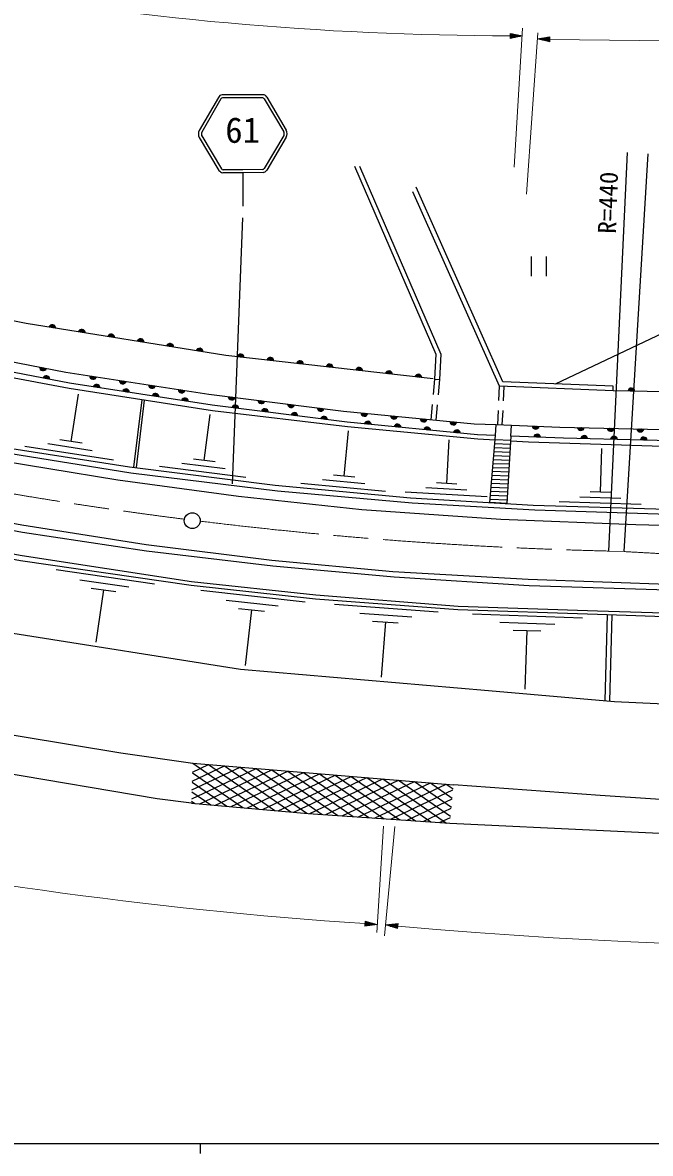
# Model space of a CAD drawing. Units: millimetres, scale not verified. Extents: x 40000 to 680000, y 20000 to 380000.
# Drawn here: x 150127 to 213304, y 204000 to 317775 of the extents above; entities that cross this region are included whole.
import ezdxf
from ezdxf.enums import TextEntityAlignment as Align

# ---------------------------------------------------------------- set-up
doc = ezdxf.new("R2010")
doc.units = ezdxf.units.MM
doc.header["$LTSCALE"] = 1000
doc.linetypes.add('CHAIN', pattern=[18.5, 12, -1.5, 3.5, -1.5])
for name, color, linetype, lineweight in [('M-BGD', 7, 'Continuous', 25), ('M-BMK', 2, 'CHAIN', 13), ('M-BMK-OTRS', 5, 'Continuous', 25), ('M-BMK-SRVR', 3, 'Continuous', 25), ('M-STR-HTXT', 7, 'Continuous', 13), ('M-STR-STRC', 7, 'Continuous', 25), ('M-STR-STRD', 7, 'Continuous', 25), ('M-TTL-BAND', 7, 'Continuous', 25)]:
    doc.layers.add(name, color=color, linetype=linetype, lineweight=lineweight)
doc.styles.add('ＭＳ ゴシック', font='')
doc.styles.get('ＭＳ ゴシック').set_extended_font_data('MS Gothic')

msp = doc.modelspace()

# ---------------------------------------------------------------- linework, layer by layer
at = {"layer": 'M-BGD'}
for p, q in [((203760, 281435), (252077, 304335)), ((201310, 294253), (201310, 292253)), ((202810, 294253), (202810, 292253)), ((191575, 281891), (191435, 280350)), ((192074, 281861), (191934, 280320)), ((198057, 279749), (198127, 281181)), ((198521, 279731), (198591, 281163)), ((209553, 280735), (209562, 281208)), ((154997, 275634), (155739, 280405)), ((161307, 273038), (162167, 279814)), ((161584, 273003), (162394, 279779)), ((191344, 279354), (191204, 277812)), ((191844, 279324), (191704, 277782)), ((197938, 277318), (198008, 278750)), ((168404, 273723), (168988, 278353)), ((198402, 277300), (198472, 278732)), ((182497, 272134), (182930, 276689)), ((197728, 276219), (197772, 277324)), ((197772, 277324), (199324, 277267)), ((199275, 276162), (199324, 277267)), ((157140, 274689), (152667, 275385)), ((156115, 275460), (153878, 275808)), ((192809, 271402), (193063, 275806)), ((197660, 275421), (199226, 275363)), ((197694, 275820), (199250, 275763)), ((159284, 273745), (150338, 275137)), ((197559, 274224), (199152, 274165)), ((197593, 274623), (199177, 274565)), ((197627, 275022), (199201, 274964)), ((208277, 270524), (208416, 274918)), ((172600, 272018), (163917, 273112)), ((170502, 272870), (166161, 273417)), ((169490, 273586), (167319, 273859)), ((197491, 273426), (199103, 273366)), ((197525, 273825), (199128, 273766)), ((183565, 272032), (181429, 272235)), ((197390, 272229), (199030, 272168)), ((197424, 272628), (199054, 272568)), ((197457, 273027), (199079, 272967)), ((186660, 270589), (178118, 271401)), ((184578, 271361), (180307, 271767)), ((194842, 270733), (190713, 270971)), ((193841, 271343), (191777, 271462)), ((197288, 271032), (198956, 270970)), ((197322, 271431), (198981, 271370)), ((197356, 271830), (199005, 271769)), ((196874, 270063), (188617, 270539)), ((197187, 269835), (198883, 269772)), ((197220, 270234), (198907, 270171)), ((197254, 270633), (198932, 270571)), ((210320, 269909), (206200, 270039)), ((209307, 270491), (207247, 270556)), ((212362, 269295), (204123, 269555)), ((153515, 262733), (163398, 261307)), ((155891, 261717), (160833, 261004)), ((157031, 260880), (159502, 260524)), ((158267, 260702), (157506, 255431)), ((168054, 260669), (178556, 259505)), ((170602, 259678), (175853, 259096)), ((171837, 258832), (174462, 258541)), ((173150, 258687), (172529, 253086)), ((181519, 259248), (191948, 258473)), ((184075, 258359), (189289, 257972)), ((195407, 258276), (206466, 257899)), ((185326, 257567), (187934, 257373)), ((186630, 257470), (186217, 251908)), ((198146, 257445), (203676, 257256)), ((208760, 249554), (208992, 258214)), ((209231, 249512), (209464, 258198)), ((199504, 256660), (202268, 256566)), ((200886, 256613), (200685, 250715)), ((167146, 239669), (173619, 242726)), ((167169, 240565), (172024, 242858)), ((167193, 241461), (170430, 242990)), ((167217, 242357), (168835, 243121)), ((167241, 243253), (193484, 241087)), ((167241, 243253), (173889, 238646)), ((167958, 239168), (175214, 242595)), ((168835, 243121), (175497, 238505)), ((169537, 239029), (176808, 242463)), ((170430, 242990), (177106, 238364)), ((172024, 242858), (178714, 238222)), ((173619, 242726), (180280, 238111)), ((175214, 242595), (181842, 238002)), ((176808, 242463), (183403, 237893)), ((167190, 241341), (170671, 238929)), ((167215, 242297), (172280, 238788)), ((171116, 238890), (178403, 242331)), ((172696, 238751), (179997, 242200)), ((174275, 238613), (181592, 242068)), ((175855, 238474), (183187, 241937)), ((177434, 238335), (184781, 241805)), ((178403, 242331), (184965, 237785)), ((179019, 238199), (186376, 241673)), ((179997, 242200), (186526, 237676)), ((180651, 238085), (187970, 241542)), ((181592, 242068), (188088, 237567)), ((182284, 237971), (189565, 241410)), ((183187, 241937), (189650, 237458)), ((183916, 237858), (191159, 241279)), ((184781, 241805), (191211, 237349)), ((186376, 241673), (192773, 237241)), ((187970, 241542), (193193, 237923)), ((189565, 241410), (193277, 238838)), ((191159, 241279), (193361, 239753)), ((167165, 240386), (169063, 239071)), ((185549, 237744), (192754, 241147)), ((187181, 237630), (193438, 240585)), ((192754, 241147), (193445, 240668)), ((167139, 239430), (167454, 239212)), ((188814, 237516), (193353, 239660)), ((190446, 237403), (193268, 238735)), ((192079, 237289), (193183, 237811))]:
    msp.add_line(p, q, dxfattribs=at)
for points in [[(445108, 342309), (437065, 335982), (431605, 332120), (421911, 325870), (410938, 319531), (393430, 311168), (379830, 305877), (363672, 300550), (344851, 296254), (308168, 288725), (304936, 287447), (290625, 284712), (277379, 282724), (265625, 281410), (253161, 280487), (240234, 280131), (209553, 280735)], [(199324, 277267), (204199, 277086), (220392, 276696), (236337, 276199), (249991, 276376), (263787, 277140), (276021, 278418), (291433, 280744), (304661, 283203), (317587, 285858), (357946, 294611), (368404, 297665), (384118, 302823), (392924, 306294), (404998, 311737), (408397, 313555)], [(409199, 312108), (405353, 310087), (393281, 304532), (384513, 301199), (368710, 296058), (358243, 293075), (317960, 284283), (304980, 281543), (291708, 279258), (276217, 276830), (264027, 275503), (250054, 274704), (236594, 274552), (220749, 274934), (201049, 275548), (199244, 275663)], [(408961, 312551), (405346, 310617), (393272, 305175), (384465, 301704), (368751, 296546), (358293, 293492), (317951, 284925), (304980, 282253), (291699, 279901), (276207, 277472), (264018, 276145), (250044, 275346), (236685, 275079), (220740, 275576), (204547, 275967), (199275, 276162)], [(191460, 281925), (170579, 284286), (150479, 287500), (132795, 291051), (113157, 295934), (99023, 300124), (76083, 307947)], [(74784, 304448), (95534, 297115), (113148, 291806), (135130, 286355), (154483, 282608), (168865, 280407), (182431, 278684), (195570, 277406), (197772, 277324)], [(197689, 275762), (195934, 275874), (182839, 277100), (169234, 278720), (154816, 280953), (135486, 284593), (113505, 290044), (95899, 295176), (86337, 298337), (74118, 302652)], [(197728, 276219), (195918, 276286), (182778, 277565), (169213, 279287), (154831, 281489), (135477, 285235), (113496, 290686), (95890, 295819), (86328, 298979), (74343, 303259)], [(183527, 303323), (191713, 284413), (191575, 281891), (192074, 281861)], [(184029, 303331), (192214, 284422), (192074, 281861)], [(209553, 280735), (198127, 281181), (189409, 300757)], [(209562, 281208), (198438, 281643), (189719, 301218)], [(71626, 295939), (85121, 291184), (98455, 286985), (113707, 282750), (131836, 278391), (148615, 275000), (160884, 273091), (175533, 271245), (189169, 269949), (201491, 269238), (214968, 268812)], [(71418, 295380), (85241, 290470), (98615, 286270), (113823, 282058), (131969, 277748), (148739, 274450), (161031, 272474), (175766, 270650), (189336, 269449), (201659, 268739), (215135, 268312)], [(67877, 285842), (87722, 279031), (103791, 274387), (118528, 270614), (137846, 266335), (150071, 264142), (167121, 261548), (179639, 260190), (193945, 259065), (207990, 258586), (222394, 258152)], [(67677, 285301), (87464, 278649), (103693, 273890), (118413, 270144), (137695, 265945), (149929, 263654), (167099, 261177), (179599, 259792), (193928, 258727), (207972, 258248), (222408, 257768)], [(64775, 277484), (81712, 272541), (116726, 262704), (126278, 260396), (146804, 255833), (149148, 256348), (172053, 252725), (197017, 250577), (209691, 249472), (217578, 249103), (228480, 248890), (238920, 248944), (274219, 251429), (303445, 255886), (357298, 266566), (361896, 267498)], [(199275, 276162), (198859, 269390), (197157, 269488), (197728, 276219)], [(81463, 263636), (103888, 256605), (116317, 253125), (132085, 249574), (144798, 246822), (159996, 244300), (167241, 243253)], [(167134, 239240), (163654, 239666), (147781, 242365), (138086, 244123), (128995, 246040), (113512, 249432), (104954, 251971), (89293, 256658), (80487, 259517)], [(273881, 240749), (262163, 239933), (251687, 239471), (242880, 239187), (235210, 239116), (222994, 239222), (213832, 239648), (208256, 240004), (193484, 241087)], [(167134, 239240), (178853, 238210), (193129, 237216)], [(193129, 237216), (224059, 235742), (244016, 235813), (254634, 236097), (268200, 236701), (274521, 237198)]]:
    msp.add_lwpolyline(points, dxfattribs=at)
for centre, radius, start, end in [((153115, 287024), 354, 359.71306, 162.11823), ((153115, 287024), 283, 1.93709, 159.8942), ((153115, 287024), 212, 5.68342, 156.14787), ((153115, 287024), 142, 13.39515, 148.43614), ((153115, 287024), 100, 23.71281, 138.11848), ((156077, 286550), 354, 359.71306, 162.11823), ((156077, 286550), 283, 1.93709, 159.8942), ((156077, 286550), 212, 5.68342, 156.14787), ((156077, 286550), 142, 13.39515, 148.43614), ((156077, 286550), 100, 23.71281, 138.11848), ((159039, 286076), 354, 359.71306, 162.11823), ((159039, 286076), 283, 1.93709, 159.8942), ((159039, 286076), 212, 5.68342, 156.14787), ((159039, 286076), 142, 13.39515, 148.43614), ((159039, 286076), 100, 23.71281, 138.11848), ((162002, 285603), 354, 359.71306, 162.11823), ((162002, 285603), 283, 1.93709, 159.8942), ((162002, 285603), 212, 5.68342, 156.14787), ((162002, 285603), 142, 13.39515, 148.43614), ((162002, 285603), 100, 23.71281, 138.11848), ((164964, 285129), 354, 359.71306, 162.11823), ((164964, 285129), 283, 1.93709, 159.8942), ((164964, 285129), 212, 5.68342, 156.14787), ((164964, 285129), 142, 13.39515, 148.43614), ((164964, 285129), 100, 23.71281, 138.11848), ((167926, 284655), 354, 359.71306, 162.11823), ((167926, 284655), 283, 1.93709, 159.8942), ((167926, 284655), 212, 5.68342, 156.14787), ((167926, 284655), 142, 13.39515, 148.43614), ((167926, 284655), 100, 23.71281, 138.11848), ((172070, 284063), 354, 2.34495, 164.75013), ((172070, 284063), 283, 4.56899, 162.52609), ((172070, 284063), 212, 8.31531, 158.77976), ((172070, 284063), 142, 16.02704, 151.06803), ((172070, 284063), 100, 26.34471, 140.75037), ((175051, 283726), 354, 2.34495, 164.75013), ((175051, 283726), 283, 4.56899, 162.52609), ((175051, 283726), 212, 8.31531, 158.77976), ((175051, 283726), 142, 16.02704, 151.06803), ((175051, 283726), 100, 26.34471, 140.75037), ((178032, 283389), 354, 2.34495, 164.75013), ((178032, 283389), 283, 4.56899, 162.52609), ((178032, 283389), 212, 8.31531, 158.77976), ((178032, 283389), 142, 16.02704, 151.06803), ((178032, 283389), 100, 26.34471, 140.75037), ((181013, 283052), 354, 2.34495, 164.75013), ((181013, 283052), 283, 4.56899, 162.52609), ((152180, 283109), 354, 177.84171, 340.24689), ((152180, 283109), 283, 180.06575, 338.02285), ((152180, 283109), 212, 183.81208, 334.27653), ((152180, 283109), 142, 191.52381, 326.5648), ((152180, 283109), 100, 201.84147, 316.24713), ((152507, 281883), 354, 357.84171, 160.24689), ((152507, 281883), 283, 0.06575, 158.02285), ((157234, 282242), 354, 180.09378, 342.49895), ((157234, 282242), 283, 182.31782, 340.27492), ((157234, 282242), 212, 186.06414, 336.52859), ((157234, 282242), 142, 193.77587, 328.81686), ((157234, 282242), 100, 204.09353, 318.4992), ((181013, 283052), 212, 8.31531, 158.77976), ((181013, 283052), 142, 16.02704, 151.06803), ((181013, 283052), 100, 26.34471, 140.75037), ((183994, 282715), 354, 2.34495, 164.75013), ((183994, 282715), 283, 4.56899, 162.52609), ((183994, 282715), 212, 8.31531, 158.77976), ((183994, 282715), 142, 16.02704, 151.06803), ((183994, 282715), 100, 26.34471, 140.75037), ((186975, 282377), 354, 2.34495, 164.75013), ((186975, 282377), 283, 4.56899, 162.52609), ((186975, 282377), 212, 8.31531, 158.77976), ((186975, 282377), 142, 16.02704, 151.06803), ((186975, 282377), 100, 26.34471, 140.75037), ((189956, 282040), 354, 2.34495, 164.75013), ((189956, 282040), 283, 4.56899, 162.52609), ((189956, 282040), 212, 8.31531, 158.77976), ((189956, 282040), 142, 16.02704, 151.06803), ((152507, 281883), 212, 3.81208, 154.27653), ((152507, 281883), 142, 11.52381, 146.5648), ((152507, 281883), 100, 21.84147, 136.24713), ((157566, 281015), 354, 0.09378, 162.49895), ((157566, 281015), 283, 2.31782, 160.27492), ((157566, 281015), 212, 6.06414, 156.52859), ((157566, 281015), 142, 13.77587, 148.81686), ((157566, 281015), 100, 24.09353, 138.4992), ((160200, 281788), 354, 180.09378, 342.49895), ((160200, 281788), 283, 182.31782, 340.27492), ((160200, 281788), 212, 186.06414, 336.52859), ((160200, 281788), 142, 193.77587, 328.81686), ((160200, 281788), 100, 204.09353, 318.4992), ((163165, 281334), 354, 180.09378, 342.49895), ((163165, 281334), 283, 182.31782, 340.27492), ((163165, 281334), 212, 186.06414, 336.52859), ((163165, 281334), 142, 193.77587, 328.81686), ((163165, 281334), 100, 204.09353, 318.4992), ((189956, 282040), 100, 26.34471, 140.75037), ((160531, 280561), 354, 0.09378, 162.49895), ((160531, 280561), 283, 2.31782, 160.27492), ((160531, 280561), 212, 6.06414, 156.52859), ((160531, 280561), 142, 13.77587, 148.81686), ((160531, 280561), 100, 24.09353, 138.4992), ((163497, 280107), 354, 0.09378, 162.49895), ((163497, 280107), 283, 2.31782, 160.27492), ((163497, 280107), 212, 6.06414, 156.52859), ((163497, 280107), 142, 13.77587, 148.81686), ((163497, 280107), 100, 24.09353, 138.4992), ((166131, 280880), 354, 180.09378, 342.49895), ((166131, 280880), 283, 182.31782, 340.27492), ((166131, 280880), 212, 186.06414, 336.52859), ((166131, 280880), 142, 193.77587, 328.81686), ((166131, 280880), 100, 204.09353, 318.4992), ((166462, 279653), 354, 0.09378, 162.49895), ((166462, 279653), 283, 2.31782, 160.27492), ((171191, 280166), 354, 181.56166, 343.96684), ((171191, 280166), 283, 183.7857, 341.7428), ((171191, 280166), 212, 187.53203, 337.99647), ((171191, 280166), 142, 195.24376, 330.28474), ((171191, 280166), 100, 205.56142, 319.96708), ((211395, 280645), 354, 7.67021, 170.07539), ((211395, 280645), 283, 9.89425, 167.85135), ((211395, 280645), 212, 13.64057, 164.10502), ((211395, 280645), 142, 21.3523, 156.39329), ((211395, 280645), 100, 31.66997, 146.07563), ((166462, 279653), 212, 6.06414, 156.52859), ((166462, 279653), 142, 13.77587, 148.81686), ((166462, 279653), 100, 24.09353, 138.4992), ((171525, 278939), 354, 1.56166, 163.96684), ((171525, 278939), 283, 3.7857, 161.7428), ((171525, 278939), 212, 7.53203, 157.99647), ((171525, 278939), 142, 15.24376, 150.28474), ((171525, 278939), 100, 25.56142, 139.96708), ((174167, 279788), 354, 181.56166, 343.96684), ((174167, 279788), 283, 183.7857, 341.7428), ((174167, 279788), 212, 187.53203, 337.99647), ((174167, 279788), 142, 195.24376, 330.28474), ((174167, 279788), 100, 205.56142, 319.96708), ((174501, 278561), 354, 1.56166, 163.96684), ((174501, 278561), 283, 3.7857, 161.7428), ((174501, 278561), 212, 7.53203, 157.99647), ((177143, 279410), 354, 181.56166, 343.96684), ((177143, 279410), 283, 183.7857, 341.7428), ((177143, 279410), 212, 187.53203, 337.99647), ((177143, 279410), 142, 195.24376, 330.28474), ((177143, 279410), 100, 205.56142, 319.96708), ((180119, 279032), 354, 181.56166, 343.96684), ((180119, 279032), 283, 183.7857, 341.7428), ((180119, 279032), 212, 187.53203, 337.99647), ((180119, 279032), 142, 195.24376, 330.28474), ((180119, 279032), 100, 205.56142, 319.96708), ((174501, 278561), 142, 15.24376, 150.28474), ((174501, 278561), 100, 25.56142, 139.96708), ((177477, 278183), 354, 1.56166, 163.96684), ((177477, 278183), 283, 3.7857, 161.7428), ((177477, 278183), 212, 7.53203, 157.99647), ((177477, 278183), 142, 15.24376, 150.28474), ((177477, 278183), 100, 25.56142, 139.96708), ((180453, 277805), 354, 1.56166, 163.96684), ((180453, 277805), 283, 3.7857, 161.7428), ((180453, 277805), 212, 7.53203, 157.99647), ((180453, 277805), 142, 15.24376, 150.28474), ((180453, 277805), 100, 25.56142, 139.96708), ((184527, 278535), 354, 183.24018, 345.64536), ((184527, 278535), 283, 185.46422, 343.42132), ((184527, 278535), 212, 189.21054, 339.67499), ((184527, 278535), 142, 196.92227, 331.96326), ((184527, 278535), 100, 207.23994, 321.6456), ((184864, 277307), 354, 3.24018, 165.64536), ((187513, 278244), 354, 183.24018, 345.64536), ((187513, 278244), 283, 185.46422, 343.42132), ((187513, 278244), 212, 189.21054, 339.67499), ((187513, 278244), 142, 196.92227, 331.96326), ((187513, 278244), 100, 207.23994, 321.6456), ((190499, 277954), 354, 183.24018, 345.64536), ((190499, 277954), 283, 185.46422, 343.42132), ((190499, 277954), 212, 189.21054, 339.67499), ((190499, 277954), 142, 196.92227, 331.96326), ((190499, 277954), 100, 207.23994, 321.6456), ((193484, 277663), 354, 183.24018, 345.64536), ((193484, 277663), 283, 185.46422, 343.42132), ((193484, 277663), 212, 189.21054, 339.67499), ((193484, 277663), 142, 196.92227, 331.96326), ((193484, 277663), 100, 207.23994, 321.6456), ((184864, 277307), 283, 5.46422, 163.42132), ((184864, 277307), 212, 9.21054, 159.67499), ((184864, 277307), 142, 16.92227, 151.96326), ((184864, 277307), 100, 27.23994, 141.6456), ((187850, 277017), 354, 3.24018, 165.64536), ((187850, 277017), 283, 5.46422, 163.42132), ((187850, 277017), 212, 9.21054, 159.67499), ((187850, 277017), 142, 16.92227, 151.96326), ((187850, 277017), 100, 27.23994, 141.6456), ((190836, 276726), 354, 3.24018, 165.64536), ((190836, 276726), 283, 5.46422, 163.42132), ((190836, 276726), 212, 9.21054, 159.67499), ((190836, 276726), 142, 16.92227, 151.96326), ((190836, 276726), 100, 27.23994, 141.6456), ((193822, 276436), 354, 3.24018, 165.64536), ((193822, 276436), 283, 5.46422, 163.42132), ((193822, 276436), 212, 9.21054, 159.67499), ((193822, 276436), 142, 16.92227, 151.96326), ((193822, 276436), 100, 27.23994, 141.6456), ((201764, 277231), 354, 186.67631, 349.08149), ((201764, 277231), 283, 188.90035, 346.85745), ((201764, 277231), 212, 192.64668, 343.11113), ((201764, 277231), 142, 200.35841, 335.3994), ((201764, 277231), 100, 210.67607, 325.08174), ((206299, 277090), 354, 187.41554, 349.82072), ((206299, 277090), 283, 189.63958, 347.59668), ((206299, 277090), 212, 193.38591, 343.85036), ((206299, 277090), 142, 201.09764, 336.13863), ((206299, 277090), 100, 211.4153, 325.82096), ((209298, 277017), 354, 187.41554, 349.82072), ((209298, 277017), 283, 189.63958, 347.59668), ((209298, 277017), 212, 193.38591, 343.85036), ((209298, 277017), 142, 201.09764, 336.13863), ((209298, 277017), 100, 211.4153, 325.82096), ((212297, 276945), 354, 187.41554, 349.82072), ((212297, 276945), 283, 189.63958, 347.59668), ((212297, 276945), 212, 193.38591, 343.85036), ((212297, 276945), 142, 201.09764, 336.13863), ((212297, 276945), 100, 211.4153, 325.82096), ((201909, 276010), 354, 6.67631, 169.08149), ((201909, 276010), 283, 8.90035, 166.85745), ((201909, 276010), 212, 12.64668, 163.11113), ((201909, 276010), 142, 20.35841, 155.3994), ((201909, 276010), 100, 30.67607, 145.08174), ((206644, 275862), 354, 7.41554, 169.82072), ((206644, 275862), 283, 9.63958, 167.59668), ((206644, 275862), 212, 13.38591, 163.85036), ((206644, 275862), 142, 21.09764, 156.13863), ((206644, 275862), 100, 31.4153, 145.82096), ((209643, 275790), 354, 7.41554, 169.82072), ((209643, 275790), 283, 9.63958, 167.59668), ((209643, 275790), 212, 13.38591, 163.85036), ((209643, 275790), 142, 21.09764, 156.13863), ((209643, 275790), 100, 31.4153, 145.82096), ((212642, 275717), 354, 7.41554, 169.82072), ((212642, 275717), 283, 9.63958, 167.59668), ((212642, 275717), 212, 13.38591, 163.85036), ((212642, 275717), 142, 21.09764, 156.13863), ((212642, 275717), 100, 31.4153, 145.82096)]:
    msp.add_arc(centre, radius, start, end, dxfattribs=at)
at = {"layer": 'M-BMK'}
msp.add_line((210660, 264553), (209126, 264604), dxfattribs=at)
for centre, radius, start, end in [((219127, 684094), 419609, 249.30671, 262.78322), ((219127, 684094), 419609, 263.0013, 268.6343), ((234916, 672309), 408477, 266.59564, 274.52699)]:
    msp.add_arc(centre, radius, start, end, dxfattribs=at)
at = {"layer": 'M-BMK-OTRS'}
for points in [[(71081, 294472), (82741, 290359), (93892, 286737), (106428, 283114), (117880, 280131), (132031, 276784), (145774, 274059), (159695, 271777), (171857, 270126), (184268, 268786), (198260, 267800), (211825, 267276), (226119, 266895), (240146, 266752), (254457, 267072), (268253, 268049), (271946, 268422)], [(69002, 288871), (76944, 286003), (85211, 283240), (95098, 280154), (109380, 276182), (116784, 274191), (136513, 269774), (150045, 267242), (162547, 265252), (175205, 263698), (187401, 262563), (201002, 261768), (215966, 261236)]]:
    msp.add_lwpolyline(points, dxfattribs=at)
at = {"layer": 'M-BMK-SRVR'}
for p, q in [((209126, 264604), (211005, 304695)), ((210660, 264553), (213086, 304587))]:
    msp.add_line(p, q, dxfattribs=at)
msp.add_circle((167201, 267662), 800, dxfattribs=at)
at = {"layer": 'M-STR-HTXT'}
for p, q in [((200439, 316445), (199188, 316692)), ((199188, 316692), (199189, 316192)), ((199438, 316643), (199188, 316642)), ((199189, 316592), (199689, 316593)), ((199939, 316544), (199189, 316542)), ((199189, 316492), (200189, 316494)), ((200439, 316445), (199189, 316192)), ((200439, 316445), (199189, 316442)), ((199189, 316392), (200189, 316394)), ((199939, 316344), (199189, 316342)), ((199596, 303224), (200439, 317216)), ((200834, 300515), (201982, 316732)), ((201939, 316128), (203195, 316347)), ((202943, 316303), (203193, 316297)), ((203182, 315847), (203195, 316347)), ((199189, 316292), (199689, 316293)), ((199439, 316243), (199189, 316242)), ((201939, 316128), (203182, 315847)), ((201939, 316128), (203189, 316097)), ((203187, 316047), (202188, 316071)), ((203190, 316147), (202190, 316171)), ((202436, 316015), (203186, 315997)), ((202441, 316215), (203191, 316197)), ((203185, 315947), (202685, 315959)), ((203192, 316247), (202692, 316259)), ((202934, 315903), (203184, 315897)), ((186446, 236937), (185764, 226210)), ((187576, 236883), (186536, 225905)), ((184585, 227363), (184553, 226864)), ((185817, 227034), (184553, 226864)), ((184806, 226898), (184557, 226914)), ((184560, 226964), (185059, 226932)), ((185311, 226966), (184563, 227014)), ((184566, 227064), (185564, 227000)), ((185817, 227034), (184569, 227114)), ((184573, 227164), (185571, 227100)), ((185324, 227166), (184576, 227214)), ((184579, 227264), (185078, 227232)), ((184832, 227297), (184582, 227314)), ((185817, 227034), (184585, 227363)), ((186639, 226988), (187906, 227121)), ((186639, 226988), (187860, 226623)), ((186639, 226988), (187883, 226872)), ((187878, 226822), (186883, 226915)), ((187888, 226922), (186892, 227015)), ((187127, 226842), (187874, 226772)), ((187146, 227041), (187892, 226972)), ((187869, 226723), (187371, 226769)), ((187897, 227021), (187399, 227068)), ((187616, 226696), (187865, 226673)), ((187653, 227094), (187902, 227071)), ((187860, 226623), (187906, 227121))]:
    msp.add_line(p, q, dxfattribs=at)
for centre, radius, start, end in [((217193, 938093), 622152, 268.71018, 286.33609), ((199772, 641334), 324890, 249.86625, 269.89718), ((233940, 733550), 508766, 264.80609, 292.92521), ((214752, 676706), 450602, 249.58111, 266.15934)]:
    msp.add_arc(centre, radius, start, end, dxfattribs=at)
at = {"layer": 'M-STR-STRC'}
for p, q in [((169831, 310248), (167900, 306906)), ((170090, 310098), (168159, 306756)), ((174448, 310116), (176407, 306790)), ((174707, 310269), (176665, 306942)), ((167909, 306218), (169888, 302911)), ((168166, 306372), (170146, 303065)), ((176403, 306406), (174451, 303083)), ((176662, 306254), (174709, 302931)), ((172301, 302676), (172301, 299290)), ((171236, 271360), (172292, 298118))]:
    msp.add_line(p, q, dxfattribs=at)
for points in [[(174332, 310519), (172268, 310502), (170203, 310502)], [(174299, 310218), (172270, 310202), (170239, 310202)], [(174334, 302692), (172301, 302676), (170266, 302676)], [(174294, 302992), (172299, 302976), (170303, 302976)]]:
    msp.add_lwpolyline(points, dxfattribs=at)
for centre, radius, start, end in [((170221, 310075), 427, 92.29572, 156.02366), ((170261, 310011), 191, 96.53703, 152.95737), ((174278, 310028), 191, 27.51575, 83.93609), ((174318, 310092), 427, 24.44946, 88.1774), ((168527, 306570), 711, 151.80974, 209.66878), ((168527, 306570), 412, 151.80974, 209.66878), ((176041, 306601), 412, 330.80435, 28.66338), ((176041, 306601), 711, 330.80435, 28.66338), ((170379, 303277), 612, 216.76349, 259.34701), ((170314, 303179), 203, 214.0004, 273.155), ((174281, 303195), 203, 267.31812, 326.47272), ((174216, 303293), 612, 281.12611, 323.70964)]:
    msp.add_arc(centre, radius, start, end, dxfattribs=at)
at = {"layer": 'M-STR-STRD'}
msp.add_lwpolyline([(68804, 288337), (76931, 285383), (85172, 282607), (95089, 279499), (109389, 275422), (116792, 273502), (136575, 269023), (150106, 266509), (162608, 264632), (175301, 263104), (187506, 262022), (201090, 261131), (216106, 260660)], dxfattribs=at)
at = {"layer": 'M-TTL-BAND'}
for p, q in [((40000, 205000), (579000, 205000)), ((168000, 205000), (168000, 204000))]:
    msp.add_line(p, q, dxfattribs=at)

# ---------------------------------------------------------------- texts
at = {"layer": 'M-BMK-SRVR', "style": 'ＭＳ ゴシック'}
msp.add_text('R=440', height=1833, rotation=88.038, dxfattribs=at).set_placement((208924, 296544), align=Align.MIDDLE_LEFT)
at = {"layer": 'M-STR-STRC', "style": 'ＭＳ ゴシック'}
msp.add_text('61', height=2566, dxfattribs=at).set_placement((170524, 304910), align=Align.BOTTOM_LEFT)

doc.saveas('drawing.dxf')
